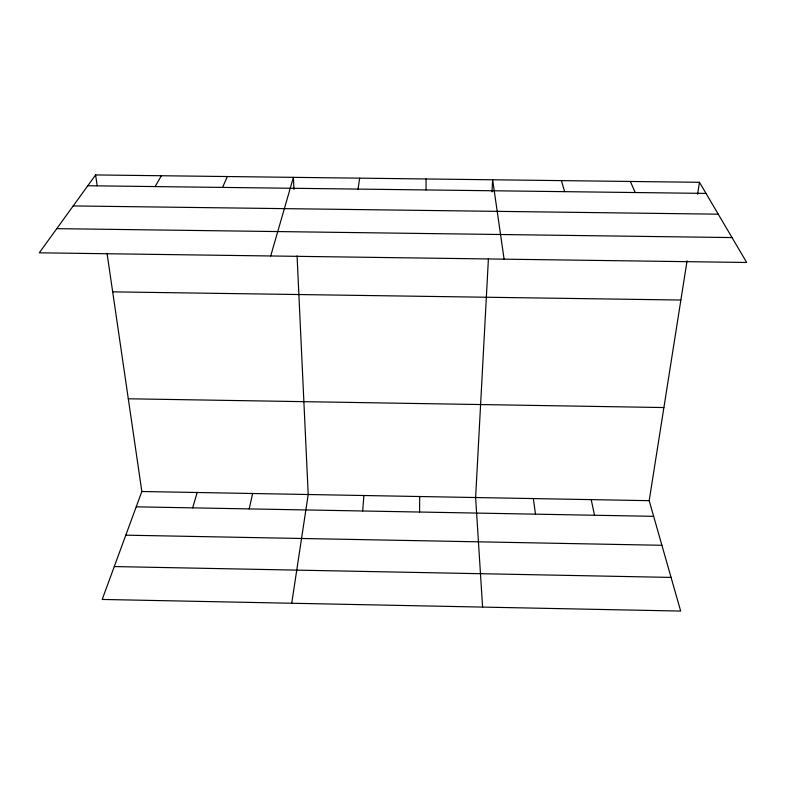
<?xml version="1.0" encoding="UTF-8"?>
<svg xmlns="http://www.w3.org/2000/svg" width="786" height="786" viewBox="0 0 786 786"><rect width="100%" height="100%" fill="white"/><g stroke="black" fill="none" stroke-linecap="round" stroke-linejoin="round"><path stroke-width="1.18" d="M419.577 512.03L419.704 496.526M488.43 258.466L475.618 497.538L482.594 607.087M491.997 191.882L492.645 179.778L504.101 259.164M362.67 510.988L363.898 495.524M358.072 189.092L359.654 178.157M291.724 603.255L308.21 494.512L297.069 255.853M107.043 253.259L141.844 491.505L102.19 599.443L680.666 611.066L649.187 500.672L687.072 260.805M697.595 194.201L699.471 182.303L95.607 174.934L39.3 252.807L746.7 262.485L699.471 182.303M249.201 508.906L252.64 493.51M270.698 255.971L293.394 177.351L293.964 189.426M192.649 507.864L197.188 492.508M222.595 187.412L227.311 176.545M155.117 186.577L161.376 175.74M87.796 185.742L706.015 193.415M73.196 205.932L718.247 214.185M56.769 228.647L732.031 237.569M112.683 291.861L680.882 300.036M128.295 398.787L663.895 407.551M141.844 491.505L649.187 500.672M136.214 506.832L653.647 516.333M125.799 535.168L661.91 545.288M114.265 566.568L671.067 577.415M630.352 181.458L635.235 192.531M561.41 180.623L564.643 191.656M591.21 499.631L594.511 515.243M95.607 174.934L97.189 185.781M533.35 498.579L535.492 514.162M426.071 178.972L426.071 189.937"/></g></svg>
